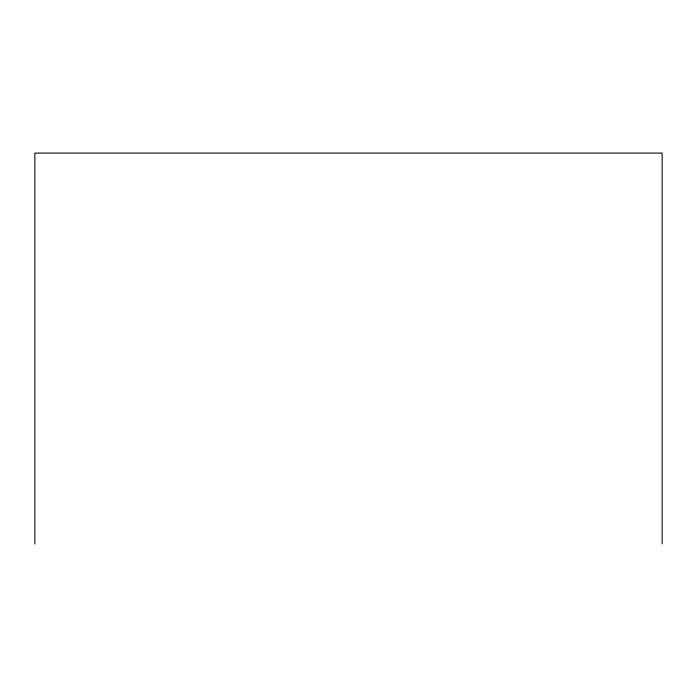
<?xml version="1.0" encoding="UTF-8"?>
<svg xmlns="http://www.w3.org/2000/svg" width="697" height="697" viewBox="0 0 697 697"><rect width="100%" height="100%" fill="white"/><g stroke="black" fill="none" stroke-linecap="round" stroke-linejoin="round"><path stroke-width="1.05" d="M662.15 543.921L662.15 153.079L34.85 153.079L34.85 543.921"/></g></svg>
